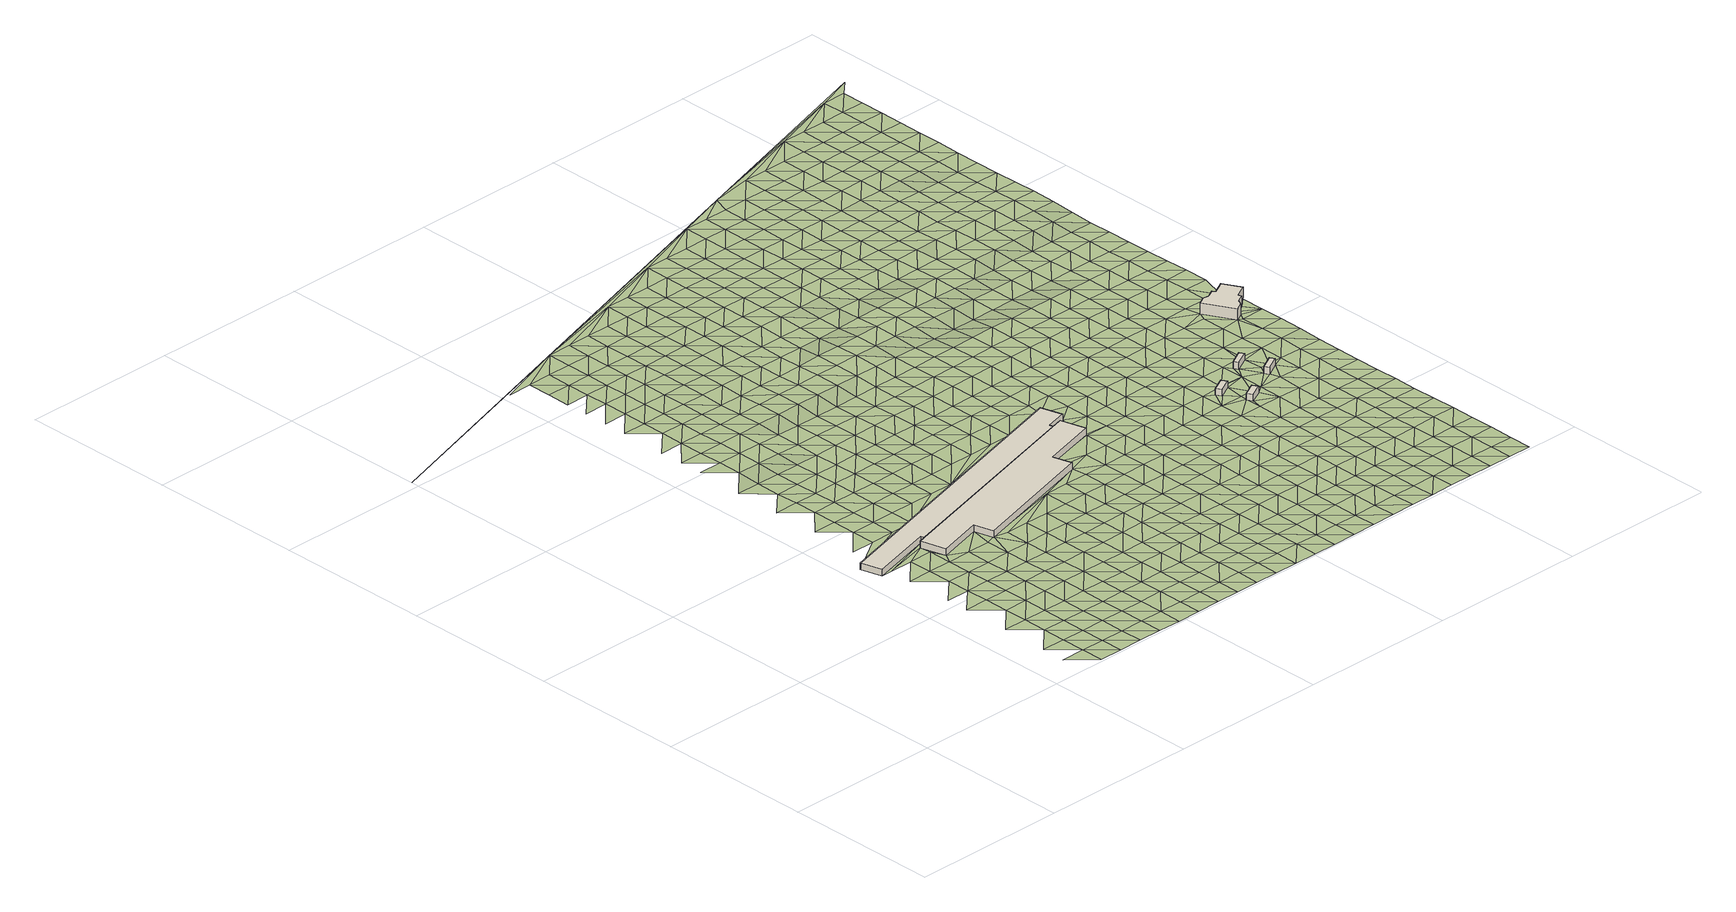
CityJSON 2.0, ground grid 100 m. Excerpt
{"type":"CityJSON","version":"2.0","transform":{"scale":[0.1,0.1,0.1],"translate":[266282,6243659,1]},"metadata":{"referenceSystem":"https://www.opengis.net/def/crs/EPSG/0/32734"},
"CityObjects":{
"building1":{"type":"Building","attributes":{"building":"workshop","building:levels":"1","footprint":{"type":"Polygon"},"plus_code":"CMX4X2X6+XXW","ground_height":2.49,"building_height":4.1,"roof_height":6.59},"geometry":[{"type":"Solid","lod":"1","boundaries":[[[[0,1,2,3]],[[1,4,5,2]],[[4,6,7,5]],[[6,8,9,7]],[[8,10,11,9]],[[10,12,13,11]],[[12,14,15,13]],[[14,0,3,15]],[[3,2,5,7,9,11,13,15]],[[14,12,10,8,6,4,1,0]]]]}]},
"building2":{"type":"Building","attributes":{"building":"workshop","building:levels":"1","footprint":{"type":"Polygon"},"plus_code":"CPX8X6XX+X7W","ground_height":2.77,"building_height":4.1,"roof_height":6.87},"geometry":[{"type":"Solid","lod":"1","boundaries":[[[[16,17,15,18,19,3]],[[17,20,21,18,15]],[[20,22,23,21]],[[22,24,25,23]],[[24,26,27,25]],[[26,28,29,27]],[[28,30,31,29]],[[30,32,33,31]],[[32,34,35,33]],[[34,16,3,19,35]],[[19,18,21,23,25,27,29,31,33,35]],[[34,32,30,28,26,24,22,20,17,16]]]]}]},
"building3":{"type":"Building","attributes":{"building":"transportation","building:levels":"1","footprint":{"type":"Polygon"},"plus_code":"C6XCXXXW+XPW","ground_height":3.6,"building_height":4.1,"roof_height":7.7},"geometry":[{"type":"Solid","lod":"1","boundaries":[[[[36,37,38,39]],[[37,40,41,38]],[[40,42,43,41]],[[42,36,39,43]],[[39,38,41,43]],[[42,40,37,36]]]]}]},
"building4":{"type":"Building","attributes":{"building":"transportation","building:levels":"1","footprint":{"type":"Polygon"},"plus_code":"C6XVX7X9+X4W","ground_height":3.6,"building_height":4.1,"roof_height":7.7},"geometry":[{"type":"Solid","lod":"1","boundaries":[[[[44,45,46,47]],[[45,48,49,46]],[[48,50,51,49]],[[50,44,47,51]],[[47,46,49,51]],[[50,48,45,44]]]]}]},
"building5":{"type":"Building","attributes":{"building":"transportation","building:levels":"1","footprint":{"type":"Polygon"},"plus_code":"C7XRXGX8+XWX","ground_height":3.6,"building_height":4.1,"roof_height":7.7},"geometry":[{"type":"Solid","lod":"1","boundaries":[[[[52,53,54,55]],[[53,56,57,54]],[[56,58,59,57]],[[58,52,55,59]],[[55,54,57,59]],[[58,56,53,52]]]]}]},
"building6":{"type":"Building","attributes":{"building":"transportation","building:levels":"1","footprint":{"type":"Polygon"},"plus_code":"C8X6XQX8+X6R","ground_height":3.58,"building_height":4.1,"roof_height":7.68},"geometry":[{"type":"Solid","lod":"1","boundaries":[[[[60,61,62,63]],[[61,64,65,62]],[[64,66,67,65]],[[66,60,63,67]],[[63,62,65,67]],[[66,64,61,60]]]]}]},
"building7":{"type":"Building","attributes":{"building":"train_station","building:levels":"2","footprint":{"type":"Polygon"},"plus_code":"C9XPX5XG+X2X","ground_height":3.28,"building_height":6.9,"roof_height":10.18},"geometry":[{"type":"Solid","lod":"1","boundaries":[[[[68,69,70,71]],[[69,72,73,70]],[[72,74,75,73]],[[74,76,77,75]],[[76,78,79,77]],[[78,80,81,79]],[[80,82,83,81]],[[82,84,85,83]],[[84,86,87,85]],[[86,88,89,87]],[[88,90,91,89]],[[90,68,71,91]],[[71,70,73,75,77,79,81,83,85,87,89,91]],[[90,88,86,84,82,80,78,76,74,72,69,68]]]]}]},
"terrain1":{"type":"TINRelief","geometry":[{"type":"CompositeSurface","lod":"1","boundaries":[[[92,93,94]],[[95,94,96]],[[95,96,97]],[[94,93,98]],[[94,99,96]],[[100,97,101]],[[99,94,98]],[[100,101,102]],[[96,103,97]],[[96,99,103]],[[97,104,101]],[[105,102,106]],[[99,98,107]],[[104,97,103]],[[105,106,108]],[[99,109,103]],[[101,110,102]],[[101,104,111]],[[109,99,107]],[[112,108,113]],[[110,106,102]],[[101,111,110]],[[104,103,114]],[[114,103,109]],[[115,108,106]],[[116,113,117]],[[111,104,118]],[[115,106,110]],[[109,107,119]],[[116,117,120]],[[118,104,114]],[[113,108,121]],[[122,123,124]],[[115,125,108]],[[114,109,126]],[[110,111,127]],[[111,118,128]],[[121,117,113]],[[119,126,109]],[[108,125,121]],[[111,128,127]],[[123,120,20]],[[118,114,129]],[[130,115,110]],[[114,126,129]],[[131,120,117]],[[115,130,125]],[[132,8,133]],[[117,121,134]],[[130,110,127]],[[128,118,135]],[[136,137,132]],[[138,126,119]],[[117,134,131]],[[129,135,118]],[[124,123,20]],[[121,125,139]],[[139,125,130]],[[131,20,120]],[[129,126,140]],[[127,128,141]],[[142,136,143]],[[135,144,128]],[[145,134,121]],[[138,140,126]],[[133,8,146]],[[131,134,22]],[[127,141,130]],[[139,145,121]],[[142,143,147]],[[128,144,141]],[[132,133,136]],[[148,135,129]],[[22,20,131]],[[22,134,149]],[[140,148,129]],[[150,139,130]],[[145,149,134]],[[143,136,151]],[[17,124,20]],[[152,144,135]],[[153,147,154]],[[150,130,141]],[[138,155,140]],[[133,151,136]],[[148,152,135]],[[153,154,156]],[[145,139,157]],[[143,158,147]],[[150,159,139]],[[141,144,160]],[[151,158,143]],[[152,161,144]],[[145,157,149]],[[162,148,140]],[[140,155,163]],[[139,159,157]],[[154,147,164]],[[141,160,150]],[[165,156,166]],[[144,161,160]],[[149,167,22]],[[151,133,146]],[[152,148,162]],[[140,163,162]],[[158,164,147]],[[165,166,168]],[[154,169,156]],[[159,150,170]],[[171,149,157]],[[161,152,172]],[[164,169,154]],[[170,150,160]],[[158,151,173]],[[155,174,163]],[[146,175,151]],[[162,172,152]],[[171,167,149]],[[166,156,176]],[[177,178,168]],[[159,179,157]],[[158,173,164]],[[160,161,180]],[[169,176,156]],[[151,175,173]],[[159,170,181]],[[163,182,162]],[[171,157,183]],[[180,161,172]],[[184,177,185]],[[163,174,182]],[[159,181,179]],[[186,168,166]],[[176,187,166]],[[183,157,179]],[[171,183,167]],[[169,164,188]],[[172,162,189]],[[170,160,190]],[[184,185,191]],[[180,192,160]],[[164,173,193]],[[175,146,194]],[[166,187,186]],[[189,162,182]],[[177,168,195]],[[190,181,170]],[[164,193,188]],[[190,160,192]],[[176,169,196]],[[175,194,173]],[[197,191,198]],[[179,199,183]],[[195,185,177]],[[174,200,182]],[[201,180,172]],[[195,168,186]],[[189,202,172]],[[176,196,187]],[[169,188,196]],[[179,181,203]],[[173,204,193]],[[180,201,192]],[[201,172,202]],[[181,190,205]],[[206,189,182]],[[207,191,185]],[[208,198,209]],[[204,173,194]],[[194,146,210]],[[186,187,211]],[[207,185,195]],[[206,182,200]],[[181,205,203]],[[212,199,179]],[[190,192,213]],[[208,209,214]],[[211,187,196]],[[188,193,215]],[[189,216,202]],[[213,192,201]],[[193,204,217]],[[198,191,218]],[[212,179,203]],[[216,189,206]],[[191,207,219]],[[220,195,186]],[[221,205,190]],[[222,214,223]],[[186,211,224]],[[193,217,215]],[[225,196,188]],[[218,209,198]],[[204,194,210]],[[191,219,218]],[[213,221,190]],[[206,200,226]],[[201,202,227]],[[228,146,8]],[[220,186,224]],[[146,229,210]],[[202,216,230]],[[207,195,231]],[[232,233,223]],[[188,215,225]],[[234,235,236]],[[183,199,237]],[[211,196,238]],[[203,205,239]],[[240,217,204]],[[227,213,201]],[[227,202,230]],[[221,241,205]],[[214,209,242]],[[231,219,207]],[[209,218,243]],[[231,195,220]],[[240,204,210]],[[236,244,234]],[[224,211,238]],[[216,206,245]],[[236,235,232]],[[238,196,225]],[[226,246,206]],[[205,241,239]],[[247,212,203]],[[248,215,217]],[[209,243,242]],[[223,214,249]],[[219,250,218]],[[245,230,216]],[[221,213,251]],[[206,246,245]],[[213,227,252]],[[240,248,217]],[[253,244,254]],[[224,255,220]],[[199,212,237]],[[247,203,239]],[[219,231,250]],[[221,251,241]],[[244,236,256]],[[214,242,249]],[[255,224,238]],[[213,252,251]],[[232,223,257]],[[215,258,225]],[[259,243,218]],[[210,229,240]],[[248,260,215]],[[220,261,231]],[[262,246,226]],[[227,230,263]],[[218,250,259]],[[230,245,264]],[[232,257,236]],[[241,265,239]],[[257,223,249]],[[215,260,258]],[[261,220,255]],[[266,238,225]],[[252,227,263]],[[264,263,230]],[[265,241,251]],[[267,242,243]],[[245,246,268]],[[250,231,269]],[[270,248,240]],[[259,271,243]],[[272,240,229]],[[244,256,254]],[[237,212,247]],[[256,236,273]],[[239,274,247]],[[238,266,255]],[[258,266,225]],[[269,231,261]],[[262,268,246]],[[248,270,260]],[[257,273,236]],[[243,271,267]],[[265,274,239]],[[272,270,240]],[[275,249,242]],[[276,259,250]],[[277,264,245]],[[278,251,252]],[[263,279,252]],[[268,277,245]],[[250,269,276]],[[258,260,280]],[[255,281,261]],[[273,282,256]],[[242,267,275]],[[274,283,247]],[[255,266,284]],[[252,279,278]],[[285,257,249]],[[259,286,271]],[[287,265,251]],[[260,270,280]],[[288,183,237]],[[289,272,229]],[[268,262,290]],[[291,263,264]],[[282,254,256]],[[255,284,281]],[[259,276,286]],[[283,237,247]],[[277,292,264]],[[257,285,273]],[[293,269,261]],[[265,287,274]],[[285,249,275]],[[287,251,278]],[[271,294,267]],[[266,258,295]],[[263,291,279]],[[258,280,296]],[[291,264,292]],[[297,277,268]],[[269,293,276]],[[270,272,298]],[[294,271,286]],[[261,281,293]],[[295,284,266]],[[295,258,296]],[[268,290,297]],[[228,229,146]],[[299,282,273]],[[275,267,300]],[[301,283,274]],[[270,298,280]],[[302,278,279]],[[273,285,303]],[[274,287,304]],[[289,298,272]],[[292,277,305]],[[300,267,294]],[[279,291,302]],[[289,229,306]],[[282,299,254]],[[281,284,307]],[[308,286,276]],[[283,301,237]],[[273,303,299]],[[274,304,301]],[[305,277,297]],[[276,293,309]],[[310,296,280]],[[307,284,295]],[[285,275,311]],[[287,278,312]],[[275,300,313]],[[310,280,298]],[[276,309,308]],[[278,302,314]],[[315,294,286]],[[291,292,316]],[[305,317,292]],[[311,303,285]],[[293,281,318]],[[297,290,319]],[[312,304,287]],[[254,299,320]],[[311,275,313]],[[281,307,321]],[[237,301,322]],[[312,278,314]],[[300,294,315]],[[323,295,296]],[[291,316,302]],[[296,310,324]],[[315,286,308]],[[316,292,317]],[[319,305,297]],[[318,309,293]],[[325,298,289]],[[281,321,318]],[[229,326,306]],[[319,290,327]],[[254,328,329]],[[323,296,324]],[[299,303,330]],[[331,313,300]],[[307,295,332]],[[301,304,333]],[[298,325,310]],[[314,302,334]],[[303,311,335]],[[304,312,336]],[[325,289,306]],[[337,308,309]],[[317,305,338]],[[237,322,288]],[[331,300,315]],[[334,302,316]],[[330,320,299]],[[332,321,307]],[[333,322,301]],[[303,335,330]],[[304,336,333]],[[332,295,323]],[[338,305,319]],[[337,309,318]],[[313,339,311]],[[314,340,312]],[[324,310,341]],[[331,339,313]],[[310,325,342]],[[340,314,334]],[[315,308,343]],[[229,344,326]],[[327,345,319]],[[316,317,346]],[[308,337,347]],[[338,348,317]],[[349,335,311]],[[350,318,321]],[[336,312,351]],[[320,330,352]],[[310,342,341]],[[321,332,353]],[[322,333,354]],[[343,331,315]],[[323,324,355]],[[334,316,346]],[[339,349,311]],[[347,343,308]],[[346,317,348]],[[351,312,340]],[[288,322,354]],[[356,338,319]],[[337,318,350]],[[325,306,357]],[[254,320,358]],[[321,353,350]],[[330,335,359]],[[336,360,333]],[[323,355,332]],[[355,324,341]],[[356,319,345]],[[339,331,361]],[[357,342,325]],[[349,359,335]],[[360,336,351]],[[357,306,326]],[[362,347,337]],[[338,363,348]],[[340,334,364]],[[361,331,343]],[[346,365,334]],[[366,352,330]],[[353,332,367]],[[354,333,368]],[[363,338,356]],[[337,350,362]],[[369,288,370]],[[371,349,339]],[[372,341,342]],[[340,364,351]],[[359,366,330]],[[355,367,332]],[[368,333,360]],[[334,365,364]],[[339,361,371]],[[372,342,357]],[[288,354,373]],[[320,352,358]],[[343,347,374]],[[356,345,375]],[[376,346,348]],[[344,229,228]],[[362,377,347]],[[348,363,378]],[[359,349,379]],[[350,353,380]],[[366,381,352]],[[367,382,353]],[[373,354,368]],[[383,370,288]],[[369,370,383]],[[374,361,343]],[[384,355,341]],[[351,385,360]],[[346,376,365]],[[379,349,371]],[[372,386,341]],[[374,347,377]],[[376,348,378]],[[351,364,387]],[[380,362,350]],[[388,357,326]],[[353,382,380]],[[383,288,373]],[[389,366,359]],[[355,384,367]],[[363,356,390]],[[386,384,341]],[[375,391,356]],[[351,387,385]],[[392,368,360]],[[365,393,364]],[[359,379,389]],[[388,326,344]],[[371,361,394]],[[395,372,357]],[[390,378,363]],[[361,374,396]],[[356,391,390]],[[365,376,393]],[[381,358,352]],[[362,397,377]],[[368,392,373]],[[360,385,392]],[[362,380,398]],[[381,366,399]],[[394,379,371]],[[372,395,386]],[[367,400,382]],[[364,401,387]],[[366,389,402]],[[394,361,396]],[[367,384,403]],[[395,357,388]],[[404,369,383]],[[362,398,397]],[[401,364,393]],[[374,377,405]],[[406,391,375]],[[376,378,407]],[[366,402,399]],[[367,403,400]],[[378,390,408]],[[380,382,409]],[[385,387,410]],[[411,383,373]],[[373,392,412]],[[389,379,413]],[[396,374,405]],[[384,386,414]],[[376,407,393]],[[379,394,415]],[[405,377,397]],[[386,395,416]],[[408,407,378]],[[410,387,401]],[[390,391,417]],[[398,380,409]],[[344,418,388]],[[381,399,358]],[[382,400,409]],[[411,373,412]],[[402,389,413]],[[419,369,404]],[[414,403,384]],[[415,413,379]],[[414,386,416]],[[406,417,391]],[[396,420,394]],[[392,385,421]],[[401,393,422]],[[388,418,395]],[[358,423,254]],[[385,410,424]],[[397,398,425]],[[426,408,390]],[[405,420,396]],[[383,411,404]],[[407,422,393]],[[400,403,427]],[[421,412,392]],[[385,424,421]],[[417,426,390]],[[398,409,425]],[[428,399,402]],[[415,394,429]],[[430,416,395]],[[413,431,402]],[[427,403,414]],[[344,228,418]],[[410,401,432]],[[420,429,394]],[[395,418,430]],[[422,433,401]],[[434,435,436]],[[358,399,428]],[[437,405,397]],[[406,438,417]],[[439,407,408]],[[402,431,428]],[[397,425,440]],[[426,441,408]],[[442,409,400]],[[432,424,410]],[[411,412,443]],[[400,427,444]],[[412,421,445]],[[432,401,433]],[[446,413,415]],[[405,437,420]],[[447,414,416]],[[407,439,422]],[[429,448,415]],[[430,449,416]],[[437,397,440]],[[439,408,441]],[[434,436,450]],[[443,404,411]],[[400,444,442]],[[443,412,445]],[[451,436,419]],[[413,446,431]],[[424,452,421]],[[453,426,417]],[[425,409,454]],[[446,415,448]],[[428,455,358]],[[447,416,449]],[[417,438,456]],[[427,414,457]],[[430,418,458]],[[451,450,436]],[[424,432,452]],[[404,459,419]],[[460,429,420]],[[454,440,425]],[[426,453,441]],[[422,461,433]],[[420,437,462]],[[417,456,453]],[[454,409,442]],[[422,439,463]],[[458,418,228]],[[464,428,431]],[[457,444,427]],[[465,445,421]],[[451,419,466]],[[457,414,447]],[[404,443,459]],[[429,460,448]],[[449,430,467]],[[431,446,464]],[[420,462,460]],[[421,452,465]],[[422,463,461]],[[450,451,466]],[[432,433,468]],[[430,458,467]],[[466,419,459]],[[455,428,469]],[[437,440,470]],[[471,456,438]],[[439,441,472]],[[440,454,473]],[[441,453,474]],[[475,442,444]],[[452,432,468]],[[443,445,476]],[[228,450,477]],[[469,428,464]],[[444,457,478]],[[465,479,445]],[[468,433,461]],[[446,448,480]],[[470,462,437]],[[447,449,481]],[[472,463,439]],[[448,460,482]],[[449,467,483]],[[470,440,473]],[[472,441,474]],[[358,455,423]],[[459,443,476]],[[454,442,475]],[[228,484,458]],[[444,478,475]],[[450,466,477]],[[476,445,479]],[[446,480,464]],[[485,465,452]],[[447,481,457]],[[453,456,486]],[[480,448,482]],[[469,487,455]],[[481,449,483]],[[456,471,488]],[[461,463,489]],[[485,452,468]],[[484,228,477]],[[460,462,490]],[[491,466,459]],[[467,458,492]],[[493,473,454]],[[486,474,453]],[[462,470,494]],[[456,488,486]],[[489,463,472]],[[464,495,469]],[[478,457,496]],[[465,497,479]],[[254,423,498]],[[491,459,476]],[[454,475,493]],[[490,482,460]],[[492,483,467]],[[495,464,480]],[[462,494,490]],[[496,457,481]],[[497,465,485]],[[492,458,484]],[[473,499,470]],[[500,468,461]],[[461,489,501]],[[487,423,455]],[[478,502,475]],[[477,466,503]],[[488,471,504]],[[505,472,474]],[[493,499,473]],[[466,491,506]],[[474,486,507]],[[487,469,508]],[[468,500,485]],[[509,476,479]],[[469,495,510]],[[502,478,496]],[[479,497,511]],[[500,461,501]],[[480,482,512]],[[513,494,470]],[[481,483,514]],[[484,477,503]],[[482,490,515]],[[483,492,516]],[[503,466,506]],[[505,474,507]],[[488,517,486]],[[493,475,518]],[[476,509,491]],[[489,472,519]],[[469,510,508]],[[499,513,470]],[[509,479,511]],[[495,480,512]],[[496,481,514]],[[512,482,515]],[[514,483,516]],[[518,475,502]],[[504,517,488]],[[490,494,520]],[[497,485,521]],[[484,522,492]],[[519,501,489]],[[485,500,523]],[[519,472,505]],[[507,486,524]],[[487,508,423]],[[513,520,494]],[[503,522,484]],[[495,525,510]],[[496,526,502]],[[499,493,527]],[[506,491,528]],[[521,511,497]],[[485,523,521]],[[517,524,486]],[[491,509,529]],[[493,518,530]],[[531,515,490]],[[516,492,532]],[[525,495,512]],[[526,496,514]],[[499,527,513]],[[500,501,533]],[[520,531,490]],[[491,529,528]],[[522,532,492]],[[493,530,527]],[[501,519,534]],[[510,535,508]],[[518,502,536]],[[537,503,506]],[[505,507,538]],[[524,539,507]],[[512,515,540]],[[517,504,541]],[[533,523,500]],[[509,511,542]],[[510,525,535]],[[502,526,536]],[[511,521,543]],[[533,501,534]],[[514,516,544]],[[503,537,522]],[[505,538,519]],[[531,540,515]],[[532,545,516]],[[537,506,528]],[[538,507,539]],[[423,508,546]],[[547,520,513]],[[524,517,541]],[[530,518,548]],[[542,529,509]],[[513,527,549]],[[542,511,543]],[[504,550,541]],[[551,525,512]],[[523,552,521]],[[526,514,544]],[[535,546,508]],[[544,516,545]],[[536,548,518]],[[520,547,531]],[[534,519,553]],[[540,551,512]],[[513,549,547]],[[523,533,552]],[[554,528,529]],[[555,532,522]],[[539,524,556]],[[498,328,254]],[[553,519,538]],[[522,537,557]],[[535,525,558]],[[526,559,536]],[[530,560,527]],[[561,543,521]],[[546,562,423]],[[554,529,542]],[[541,556,524]],[[548,563,530]],[[532,555,545]],[[534,564,533]],[[551,558,525]],[[544,559,526]],[[521,552,561]],[[522,557,555]],[[565,540,531]],[[560,549,527]],[[531,547,566]],[[530,563,560]],[[564,534,553]],[[567,546,535]],[[548,536,568]],[[537,528,569]],[[550,570,541]],[[571,538,539]],[[554,572,528]],[[556,573,539]],[[551,540,565]],[[552,533,574]],[[575,542,543]],[[558,567,535]],[[531,566,565]],[[559,568,536]],[[561,576,543]],[[577,544,545]],[[538,571,553]],[[569,557,537]],[[545,555,578]],[[569,528,572]],[[571,539,573]],[[574,533,564]],[[579,562,546]],[[547,549,580]],[[581,556,541]],[[563,548,582]],[[549,560,583]],[[543,576,575]],[[584,558,551]],[[585,561,552]],[[544,577,559]],[[586,554,542]],[[567,579,546]],[[577,545,578]],[[568,582,548]],[[581,541,570]],[[580,566,547]],[[551,565,584]],[[549,583,580]],[[585,552,574]],[[423,562,498]],[[554,586,572]],[[587,560,563]],[[555,557,588]],[[589,573,556]],[[564,553,590]],[[586,542,575]],[[553,571,591]],[[557,569,592]],[[567,558,593]],[[579,594,562]],[[581,589,556]],[[563,582,587]],[[561,595,576]],[[588,578,555]],[[596,568,559]],[[574,564,590]],[[593,558,584]],[[561,585,597]],[[559,577,598]],[[557,592,588]],[[553,591,590]],[[576,36,575]],[[566,599,565]],[[583,560,600]],[[569,572,601]],[[566,580,602]],[[603,579,567]],[[561,597,595]],[[568,596,582]],[[581,570,604]],[[571,573,605]],[[576,606,36]],[[559,598,596]],[[587,600,560]],[[572,586,601]],[[589,607,573]],[[585,574,608]],[[567,593,603]],[[566,602,599]],[[606,576,609]],[[584,565,610]],[[583,611,580]],[[609,576,595]],[[577,578,612]],[[613,592,569]],[[605,591,571]],[[578,588,614]],[[605,573,607]],[[590,608,574]],[[594,498,562]],[[575,615,586]],[[615,575,36]],[[600,611,583]],[[601,613,569]],[[610,593,584]],[[594,579,616]],[[612,598,577]],[[617,589,581]],[[618,587,582]],[[595,597,45]],[[610,565,599]],[[579,603,619]],[[612,578,614]],[[582,596,620]],[[581,604,621]],[[602,580,622]],[[585,623,597]],[[588,592,624]],[[591,625,590]],[[608,626,585]],[[609,627,606]],[[628,601,586]],[[587,618,600]],[[589,617,607]],[[579,619,616]],[[611,622,580]],[[581,621,617]],[[618,582,620]],[[591,605,625]],[[613,624,592]],[[623,45,597]],[[595,629,609]],[[585,626,623]],[[628,586,615]],[[603,593,630]],[[631,599,602]],[[632,614,588]],[[596,598,633]],[[634,608,590]],[[593,610,635]],[[598,612,636]],[[609,629,627]],[[615,627,637]],[[601,638,613]],[[594,616,498]],[[602,622,631]],[[624,632,588]],[[634,590,625]],[[45,623,639]],[[619,603,630]],[[640,611,600]],[[633,620,596]],[[621,604,641]],[[605,607,642]],[[635,630,593]],[[598,636,633]],[[638,601,628]],[[600,618,643]],[[607,617,644]],[[610,599,645]],[[646,626,608]],[[611,640,622]],[[612,614,647]],[[648,615,637]],[[625,605,642]],[[637,627,648]],[[645,599,631]],[[632,649,614]],[[600,643,640]],[[642,607,644]],[[634,646,608]],[[629,639,650]],[[629,648,627]],[[624,613,651]],[[639,623,650]],[[613,638,652]],[[653,635,610]],[[654,616,619]],[[628,615,655]],[[636,612,647]],[[617,621,656]],[[618,620,657]],[[630,658,619]],[[647,614,649]],[[620,633,659]],[[641,660,621]],[[623,626,661]],[[624,651,632]],[[625,662,634]],[[648,629,650]],[[645,653,610]],[[646,663,626]],[[613,652,651]],[[498,616,654]],[[631,622,664]],[[657,643,618]],[[656,644,617]],[[619,658,654]],[[622,640,665]],[[648,655,615]],[[621,660,656]],[[657,620,659]],[[662,625,642]],[[636,666,633]],[[638,628,667]],[[661,650,623]],[[626,663,661]],[[668,630,635]],[[664,645,631]],[[669,649,632]],[[653,670,635]],[[664,622,665]],[[647,666,636]],[[667,652,638]],[[646,634,671]],[[628,655,667]],[[669,632,651]],[[634,662,672]],[[630,668,658]],[[648,650,673]],[[640,643,674]],[[659,633,675]],[[641,676,660]],[[642,644,677]],[[654,678,498]],[[668,635,670]],[[643,657,679]],[[644,656,680]],[[646,671,663]],[[648,52,655]],[[666,675,633]],[[650,661,681]],[[634,672,671]],[[52,648,682]],[[683,653,645]],[[674,665,640]],[[684,647,649]],[[662,642,677]],[[645,664,685]],[[686,673,650]],[[649,669,687]],[[643,679,674]],[[650,681,686]],[[677,644,680]],[[682,648,673]],[[688,654,658]],[[656,660,689]],[[659,690,657]],[[691,651,652]],[[652,667,692]],[[653,683,670]],[[647,684,666]],[[645,685,683]],[[658,668,688]],[[684,649,687]],[[675,690,659]],[[689,660,676]],[[693,655,52]],[[694,661,663]],[[662,695,672]],[[663,671,696]],[[652,692,691]],[[667,655,693]],[[673,697,682]],[[678,654,698]],[[664,665,699]],[[498,678,328]],[[669,651,700]],[[679,657,701]],[[702,680,656]],[[665,674,703]],[[695,662,677]],[[681,661,694]],[[698,654,688]],[[663,696,694]],[[689,702,656]],[[690,701,657]],[[682,697,704]],[[668,670,705]],[[685,664,699]],[[687,669,700]],[[706,675,666]],[[672,707,671]],[[64,686,681]],[[670,683,708]],[[703,699,665]],[[666,684,709]],[[700,651,691]],[[697,673,710]],[[679,711,674]],[[712,692,667]],[[672,695,707]],[[712,667,693]],[[668,705,688]],[[675,706,690]],[[677,680,713]],[[698,714,678]],[[705,670,708]],[[666,709,706]],[[701,711,679]],[[702,715,680]],[[697,710,704]],[[693,704,716]],[[671,717,696]],[[681,694,718]],[[681,718,64]],[[683,685,719]],[[703,674,720]],[[684,687,721]],[[722,691,692]],[[695,677,713]],[[716,712,693]],[[699,723,685]],[[700,724,687]],[[713,680,715]],[[717,671,707]],[[714,328,678]],[[688,725,698]],[[711,720,674]],[[692,712,722]],[[719,708,683]],[[696,726,694]],[[721,709,684]],[[727,701,690]],[[685,723,719]],[[725,688,705]],[[721,687,724]],[[690,706,728]],[[704,729,716]],[[710,64,730]],[[729,704,710]],[[695,731,707]],[[696,717,726]],[[730,64,718]],[[732,699,703]],[[712,716,729]],[[733,700,691]],[[701,727,711]],[[720,734,703]],[[690,728,727]],[[731,695,713]],[[691,722,735]],[[714,698,736]],[[698,725,737]],[[730,729,710]],[[705,708,738]],[[699,732,723]],[[700,733,724]],[[706,709,739]],[[740,718,694]],[[717,707,741]],[[708,719,742]],[[732,703,734]],[[709,721,743]],[[694,726,744]],[[733,691,735]],[[698,737,736]],[[714,736,328]],[[741,707,731]],[[725,705,738]],[[745,720,711]],[[739,728,706]],[[722,712,746]],[[738,708,742]],[[709,743,739]],[[711,727,747]],[[712,729,748]],[[740,694,744]],[[719,723,749]],[[717,750,726]],[[751,730,718]],[[720,745,734]],[[721,724,752]],[[735,722,746]],[[723,732,749]],[[711,747,745]],[[724,733,753]],[[746,712,748]],[[750,717,741]],[[725,754,737]],[[740,751,718]],[[755,742,719]],[[744,726,756]],[[743,721,752]],[[729,730,757]],[[727,728,758]],[[754,725,738]],[[752,724,753]],[[728,739,759]],[[749,755,719]],[[756,726,750]],[[737,760,736]],[[735,68,733]],[[732,734,761]],[[757,748,729]],[[758,747,727]],[[734,745,762]],[[728,759,758]],[[757,730,751]],[[763,735,746]],[[742,764,738]],[[328,736,765]],[[743,766,739]],[[744,767,740]],[[737,754,760]],[[761,749,732]],[[753,733,768]],[[755,764,742]],[[761,734,762]],[[735,763,68]],[[767,744,756]],[[752,766,743]],[[769,746,748]],[[770,754,738]],[[745,747,771]],[[759,739,772]],[[740,773,751]],[[760,774,736]],[[68,768,733]],[[747,758,775]],[[748,757,776]],[[755,749,777]],[[764,770,738]],[[766,772,739]],[[773,740,767]],[[769,763,746]],[[769,748,776]],[[771,762,745]],[[778,752,753]],[[774,765,736]],[[777,749,761]],[[753,768,779]],[[747,775,771]],[[760,754,780]],[[751,781,757]],[[68,763,769]],[[782,764,755]],[[752,778,766]],[[758,759,783]],[[770,780,754]],[[778,753,779]],[[772,784,759]],[[781,751,773]],[[768,68,785]],[[755,777,782]],[[786,774,760]],[[761,762,787]],[[776,757,788]],[[775,758,783]],[[776,789,769]],[[762,771,790]],[[759,784,783]],[[770,764,791]],[[780,786,760]],[[788,757,781]],[[787,777,761]],[[779,768,792]],[[793,769,789]],[[794,772,766]],[[791,764,782]],[[792,768,785]],[[787,762,790]],[[766,778,795]],[[796,765,774]],[[775,797,771]],[[776,798,789]],[[772,794,784]],[[792,785,799]],[[786,796,774]],[[766,795,794]],[[798,776,788]],[[783,797,775]],[[780,770,800]],[[791,801,770]],[[782,777,802]],[[789,803,793]],[[790,771,804]],[[778,779,805]],[[777,787,806]],[[792,799,807]],[[792,808,779]],[[328,765,809]],[[780,800,786]],[[796,810,765]],[[770,801,800]],[[811,793,803]],[[797,804,771]],[[803,789,798]],[[802,791,782]],[[805,795,778]],[[812,783,784]],[[802,777,806]],[[805,779,808]],[[784,794,813]],[[803,814,811]],[[807,815,792]],[[807,816,815]],[[787,790,817]],[[783,812,797]],[[804,818,790]],[[784,813,812]],[[808,792,815]],[[819,796,786]],[[801,791,820]],[[786,800,821]],[[822,823,814]],[[806,787,817]],[[794,795,824]],[[822,814,803]],[[820,791,802]],[[817,790,818]],[[795,805,825]],[[796,819,810]],[[786,821,819]],[[826,804,797]],[[824,813,794]],[[795,825,824]],[[797,812,827]],[[806,828,802]],[[801,829,800]],[[808,830,805]],[[808,815,830]],[[820,831,801]],[[810,809,765]],[[804,826,818]],[[828,806,817]],[[797,827,826]],[[829,821,800]],[[810,819,832]],[[801,831,829]],[[833,820,802]],[[825,805,834]],[[812,813,835]],[[813,824,836]],[[833,802,828]],[[834,805,830]],[[817,818,837]],[[835,827,812]],[[818,826,838]],[[813,836,835]],[[819,821,839]],[[820,840,831]],[[825,841,824]],[[821,829,842]],[[828,817,837]],[[820,833,840]],[[837,818,838]],[[841,825,834]],[[810,832,809]],[[839,832,819]],[[821,842,839]],[[826,827,843]],[[836,824,844]],[[827,835,845]],[[833,828,846]],[[829,831,847]],[[831,840,848]],[[844,824,841]],[[843,838,826]],[[837,846,828]],[[827,845,843]],[[842,829,847]],[[836,849,835]],[[832,839,850]],[[831,848,847]],[[833,851,840]],[[328,809,852]],[[844,849,836]],[[833,846,851]],[[832,850,809]],[[842,853,839]],[[854,837,838]],[[845,835,855]],[[838,843,856]],[[840,857,848]],[[853,842,847]],[[835,849,855]],[[837,854,846]],[[857,840,851]],[[854,838,856]],[[850,839,858]],[[845,859,843]],[[847,848,860]],[[858,839,853]],[[859,845,855]],[[861,851,846]],[[848,857,860]],[[809,850,862]],[[856,843,863]],[[861,846,854]],[[853,847,864]],[[862,850,858]],[[863,843,859]],[[865,857,851]],[[860,864,847]],[[856,866,854]],[[861,865,851]],[[858,853,867]],[[866,856,863]],[[809,862,868]],[[857,869,860]],[[864,867,853]],[[861,854,870]],[[865,869,857]],[[862,858,871]],[[870,854,866]],[[872,864,860]],[[858,867,871]],[[852,873,328]],[[869,872,860]],[[874,865,861]],[[868,862,875]],[[861,870,876]],[[877,867,864]],[[871,875,862]],[[865,874,869]],[[861,876,874]],[[872,877,864]],[[809,868,852]],[[871,867,878]],[[875,879,868]],[[877,878,867]],[[869,880,872]],[[869,874,881]],[[882,875,871]],[[877,872,880]],[[878,882,871]],[[869,881,880]],[[868,879,852]],[[883,879,875]],[[882,883,875]],[[878,877,884]],[[880,885,877]],[[878,884,882]],[[877,885,884]],[[883,886,879]],[[886,852,879]],[[883,882,887]],[[882,884,888]],[[883,887,886]],[[882,888,887]],[[852,886,889]],[[886,887,890]],[[886,890,889]],[[852,889,873]]]}]}
},
"vertices":[
[2903,1960,15],[2897,1984,15],[2897,1984,56],[2903,1960,56],[3032,2020,15],[3032,2020,56],[2994,2156,15],[2994,2156,56],[1097,1640,15],[1097,1640,56],[1134,1505,15],[1134,1505,56],[1539,1615,15],[1539,1615,56],[1545,1591,15],[1545,1591,56],
[2903,1960,16],[1545,1591,16],[1545,1591,59],[2903,1960,59],[1497,1577,16],[1497,1577,59],[1541,1417,16],[1541,1417,59],[1832,1496,16],[1832,1496,59],[1865,1375,16],[1865,1375,59],[2696,1601,16],[2696,1601,59],[2662,1722,16],[2662,1722,59],[3015,1818,16],[3015,1818,59],[2972,1978,16],[2972,1978,59],
[3818,1618,25],[3838,1584,25],[3838,1584,67],[3818,1618,67],[3922,1627,25],[3922,1627,67],[3902,1662,25],[3902,1662,67],
[3901,1460,23],[3921,1426,23],[3921,1426,67],[3901,1460,67],[4004,1469,23],[4004,1469,67],[3985,1504,23],[3985,1504,67],
[4091,1757,25],[4106,1727,25],[4106,1727,67],[4091,1757,67],[4200,1776,25],[4200,1776,67],[4183,1807,25],[4183,1807,67],
[4173,1600,24],[4188,1570,24],[4188,1570,67],[4173,1600,67],[4282,1619,24],[4282,1619,67],[4266,1650,24],[4266,1650,67],
[4379,2311,22],[4480,2118,22],[4480,2118,92],[4379,2311,92],[4533,2146,22],[4533,2146,92],[4547,2179,22],[4547,2179,92],[4598,2206,22],[4598,2206,92],[4591,2226,22],[4591,2226,92],[4671,2269,22],[4671,2269,92],[4610,2382,22],[4610,2382,92],[4531,2341,22],[4531,2341,92],[4518,2359,22],[4518,2359,92],[4467,2333,22],[4467,2333,92],[4431,2340,22],[4431,2340,92],
[1203,150,18],[1353,5,18],[1353,150,18],[1203,305,18],[1353,305,18],[1353,455,19],[1504,5,19],[1504,150,18],[1203,605,20],[1353,605,20],[1353,755,20],[1504,305,18],[1504,455,19],[1203,910,20],[1353,910,20],[1654,5,19],[1353,1055,19],[1654,150,18],[1504,755,21],[1504,605,20],[1203,1055,19],[1353,1200,17],[1654,305,18],[1504,910,21],[1203,1355,16],[1353,1355,16],[1654,455,19],[1804,5,19],[1353,1505,16],[1504,1200,17],[1134,1505,16],[1203,1505,16],[1539,1615,16],[1504,1055,19],[1804,150,18],[1654,755,21],[1654,605,20],[1804,305,18],[1654,910,20],[1504,1505,16],[1353,1805,16],[1504,1805,16],[1504,1355,17],[1804,455,18],[1353,1955,16],[1203,1805,16],[1954,5,16],[1654,1055,20],[1954,150,19],[1804,755,21],[1203,2105,17],[1353,2105,17],[1804,605,21],[1654,1200,17],[1654,1805,16],[1353,2260,16],[1954,305,19],[1654,1355,17],[1804,910,20],[1504,1955,17],[1954,455,18],[1203,2405,15],[1353,2405,15],[2104,5,19],[1353,2550,11],[1804,1200,18],[1504,2105,16],[1804,1055,20],[1954,755,21],[1954,605,20],[2104,305,19],[2104,150,19],[1504,2260,17],[1203,2705,13],[1353,2705,13],[1832,1496,19],[1353,2855,21],[1504,2405,15],[1954,910,19],[1804,1355,19],[2104,455,18],[1654,2105,16],[2255,5,19],[1654,1955,16],[1504,2550,13],[1353,3005,21],[1203,3005,21],[1954,1200,18],[2104,605,20],[1954,1055,19],[2255,150,19],[1865,1375,19],[1203,3155,19],[1353,3155,19],[1504,2855,20],[1504,2705,10],[1654,2405,16],[2255,305,19],[2104,910,19],[1353,3310,17],[2104,755,21],[1654,2260,17],[1804,1955,16],[1504,3005,20],[1654,2550,14],[1203,3310,17],[1353,3455,21],[1954,1355,19],[2405,5,19],[2255,605,19],[2255,455,19],[2104,1200,19],[1804,2105,16],[2104,1055,19],[2405,150,19],[1504,3155,20],[1203,3600,23],[1353,3600,23],[1954,1955,16],[1654,2705,11],[2104,1355,18],[2255,755,21],[1353,3750,22],[1804,2405,17],[2405,305,19],[1804,2260,17],[1504,3455,21],[1504,3310,17],[1654,3005,18],[2255,910,20],[1203,3750,22],[1353,3905,21],[1654,2855,18],[1804,2550,15],[2555,5,17],[2405,605,19],[2994,2156,18],[2104,1955,16],[2405,455,19],[1654,3155,21],[1353,4050,18],[1203,3905,21],[1203,4195,20],[1203,4050,18],[1353,4195,20],[2405,1505,18],[1804,2705,11],[2255,1200,20],[1954,2105,17],[2255,1055,19],[1504,3750,23],[1504,3600,23],[1203,4350,20],[2555,305,20],[2555,150,20],[2255,1355,18],[1954,2260,18],[1504,3905,22],[1654,3310,17],[2405,910,21],[2405,755,21],[1053,4350,18],[1504,4500,21],[1804,2855,14],[1353,4350,20],[1504,4050,19],[1954,2550,18],[1654,3455,19],[1954,2405,18],[1804,3005,14],[2705,5,17],[2555,605,19],[2555,455,19],[2405,1055,20],[1954,2705,13],[1654,3750,22],[2705,150,20],[1804,3155,22],[2104,2260,19],[1654,3600,22],[2104,2105,17],[1504,4195,21],[2405,1200,21],[1654,3905,23],[1804,3310,19],[2705,305,20],[2555,910,23],[2555,755,22],[2104,2405,19],[1954,3005,12],[1504,4350,21],[2405,1355,18],[1954,2855,12],[1654,4050,20],[1804,3455,17],[2555,1055,22],[2696,1601,20],[2255,2105,17],[2855,5,16],[2705,605,19],[2705,455,19],[1954,3155,23],[1804,3600,21],[2104,2705,15],[2104,2550,19],[2855,150,19],[2255,2260,18],[1654,4350,20],[1804,3750,22],[2555,1355,20],[2705,755,22],[1654,4195,20],[2555,1200,21],[2855,305,19],[2405,2105,18],[2104,2855,11],[1954,3455,16],[1954,3310,20],[2255,2405,18],[1804,4050,21],[2705,1055,22],[1804,3905,22],[2705,910,23],[1954,3600,20],[2855,605,19],[2855,455,19],[2104,3155,23],[3006,150,18],[1654,4500,23],[2104,3005,11],[2555,1505,20],[2255,2705,16],[2255,2550,19],[2405,2260,18],[2555,2105,18],[3006,5,16],[3340,5055,27],[2,4050,15],[1804,4350,20],[1954,3750,22],[2255,2855,10],[2705,1355,20],[2855,755,20],[1804,4195,20],[2705,1200,21],[2104,3310,22],[3006,305,18],[1954,3905,22],[2855,910,22],[2405,2550,19],[2405,2405,19],[2104,3600,19],[2705,2105,18],[3156,5,16],[3006,605,18],[2104,3455,17],[3006,455,18],[1954,4050,22],[2255,3155,23],[2855,1055,22],[1804,4500,23],[2255,3005,10],[2705,1505,20],[2405,2705,18],[3156,150,16],[2555,2260,18],[2104,4650,23],[1954,4195,21],[2855,1200,22],[2104,3750,22],[2255,3310,23],[3156,305,16],[3006,910,22],[3006,755,18],[1954,4350,21],[2405,2855,12],[2855,1355,20],[2662,1722,20],[2705,1655,20],[2104,3905,23],[2555,2405,17],[2855,1505,20],[2255,3600,16],[3306,5,17],[3156,605,18],[2255,3455,17],[3156,455,19],[2104,4050,23],[2405,3155,23],[1954,4500,23],[2405,3005,12],[2855,1655,20],[2555,2705,16],[3006,1200,22],[2555,2550,17],[3006,1055,22],[2705,2260,18],[2104,4195,21],[3306,305,16],[3306,150,16],[3006,1355,22],[3156,755,18],[2255,3905,22],[2705,2405,17],[2255,3750,21],[2405,3455,19],[2405,3310,24],[2104,4500,23],[2555,3005,14],[3156,910,21],[2104,4350,21],[2555,2855,14],[3006,1805,19],[2405,3600,15],[3456,5,18],[3306,605,19],[3306,455,20],[2555,3155,20],[3156,1055,23],[3006,1655,20],[3006,1505,20],[2255,4195,22],[2705,2705,16],[2255,4050,22],[2705,2550,17],[3456,150,17],[2855,2260,19],[3015,1818,19],[2405,3750,20],[3156,1355,23],[3306,755,18],[2555,4800,23],[3156,1200,23],[2555,3310,25],[3456,305,17],[2705,2855,14],[2255,4500,21],[2405,3905,21],[2855,2405,18],[2255,4350,22],[3306,1055,24],[3306,910,19],[2897,1984,17],[2903,1960,17],[2972,1978,18],[2555,3600,15],[3606,5,21],[3456,605,19],[2555,3455,23],[3456,455,19],[2705,3155,20],[3156,1655,22],[2705,3005,14],[3156,1505,22],[2405,4195,22],[2855,2705,19],[2405,4050,22],[2855,2550,19],[3032,2020,18],[3006,1955,18],[3306,1200,24],[3606,305,20],[2705,3310,25],[2255,4650,21],[3606,150,20],[2855,2855,16],[3006,2260,19],[3156,1805,19],[2555,3905,23],[3456,910,19],[2555,3750,18],[3456,755,19],[2405,4350,22],[3306,1355,24],[3156,1955,19],[3006,2405,19],[3456,1055,23],[2405,4500,20],[2705,3600,15],[3757,5,23],[3606,605,19],[2705,3455,23],[3606,455,19],[2855,3155,18],[3306,1655,24],[3156,2105,19],[2855,3005,16],[3306,1505,24],[2555,4195,24],[3006,2705,22],[2555,4050,25],[3006,2550,22],[3156,2260,20],[3456,1200,25],[3757,305,20],[2405,4650,22],[3757,150,20],[3606,755,19],[2705,3905,23],[3306,1805,20],[3156,2405,20],[2855,3310,25],[2705,3750,18],[2555,4350,24],[3006,2855,20],[3456,1355,25],[3006,4950,26],[2855,3455,25],[3606,1055,21],[3606,910,18],[3006,3005,20],[3306,2105,20],[3907,5,24],[3757,605,19],[3306,1955,19],[3757,455,18],[2555,4650,23],[3456,1655,25],[2555,4500,21],[3456,1505,25],[2705,4195,24],[2855,3600,17],[3156,2705,23],[2705,4050,25],[3156,2550,22],[3907,150,21],[3006,3155,15],[3757,755,19],[2855,3750,17],[3606,1355,25],[3306,2260,21],[3606,1200,25],[3907,305,21],[2705,4350,24],[3156,2855,21],[3006,3455,26],[3456,1955,19],[3456,1805,20],[3006,3310,24],[2855,3905,24],[3306,2405,21],[3757,1055,19],[3757,910,18],[2705,4500,21],[3156,3005,21],[3456,2105,20],[3907,605,18],[3907,455,19],[2855,4050,25],[4057,150,21],[3606,1655,25],[3606,1505,25],[3306,2705,23],[3306,2550,22],[2705,4650,23],[3006,3750,15],[3156,3155,13],[3006,3600,21],[4057,5,24],[2855,4195,25],[3757,1200,23],[3907,755,20],[3606,1805,21],[3456,2405,22],[4057,305,21],[3456,2260,21],[2855,4350,25],[3306,2855,23],[3156,3455,26],[3757,1355,25],[2705,4800,23],[3156,3310,23],[3907,910,19],[3006,4050,26],[3006,3905,24],[2855,4500,21],[3306,3005,23],[3606,2105,20],[4207,5,24],[4057,605,18],[3606,1955,20],[4057,455,19],[3907,1055,19],[3757,1655,25],[3757,1505,25],[3456,2705,23],[3456,2550,22],[2855,4650,22],[3156,3750,16],[4207,150,23],[3306,3155,11],[3156,3600,23],[3006,4195,25],[3907,1200,19],[3757,1805,22],[3306,3310,21],[3606,2405,22],[4207,305,23],[4057,910,19],[4057,755,20],[3606,2260,21],[3006,4350,25],[2855,4800,24],[3901,1460,26],[3456,3005,23],[3907,1355,23],[3456,2855,23],[3156,4050,25],[3306,3455,26],[3757,1955,21],[3156,3905,22],[3006,4500,22],[4357,5,23],[4207,605,18],[3838,1584,26],[4207,455,19],[4057,1055,19],[3907,1505,26],[3156,4195,23],[3306,3600,25],[3606,2705,22],[3757,2105,20],[3606,2550,21],[3902,1662,26],[3006,4800,24],[4357,305,23],[3456,3310,18],[3006,4650,23],[3456,3155,11],[4357,150,23],[3306,3750,18],[4057,1355,23],[3757,2260,21],[4207,755,19],[4057,1200,19],[3922,1627,26],[3907,1805,25],[3985,1504,26],[3156,4500,22],[3306,3905,19],[3757,2405,22],[3606,3005,22],[4207,910,19],[3156,4350,23],[3606,2855,22],[3907,1655,26],[3907,1955,23],[4004,1469,26],[3456,3600,26],[4508,5,23],[4357,605,19],[3456,3455,26],[4357,455,21],[3306,4050,24],[4207,1055,18],[3757,2705,22],[4057,1655,26],[3757,2550,21],[4057,1505,26],[3907,2260,22],[3907,2105,22],[3306,4195,22],[3156,4800,24],[4057,1805,25],[4508,305,23],[3606,3310,15],[3156,4650,24],[3606,3155,13],[4508,150,23],[4207,1355,20],[4357,755,17],[4207,1200,18],[3456,3905,17],[3456,3750,19],[3757,2855,22],[4057,1955,23],[3306,4500,22],[3907,2405,23],[3306,4350,22],[4357,1055,18],[4357,910,19],[4173,1600,26],[3606,3600,27],[3757,3005,22],[4658,5,23],[4508,605,23],[3156,4950,25],[3606,3455,25],[4508,455,23],[4207,1505,26],[4106,1727,26],[3456,4195,20],[3907,2705,22],[3456,4050,20],[4188,1570,26],[3907,2550,22],[3306,4650,25],[4658,150,23],[3757,3155,14],[4057,2260,22],[4057,2105,22],[4183,1807,26],[4357,1355,19],[4508,755,18],[4357,1200,18],[4207,1655,26],[3306,4800,24],[3606,3905,18],[4057,2405,23],[3757,3310,13],[4658,305,23],[3606,3750,23],[4200,1776,26],[3456,4500,24],[3907,3005,22],[4508,910,18],[3456,4350,20],[3907,2855,22],[4266,1650,26],[3757,3455,23],[4207,1955,25],[4658,605,24],[3306,4950,25],[4658,455,23],[4207,1805,26],[4508,1055,19],[4357,1505,24],[3606,4195,19],[3757,3600,27],[4057,2705,22],[4207,2105,23],[3606,4050,18],[4057,2550,22],[3456,4650,25],[4508,1200,18],[3907,3310,11],[3907,3155,14],[4357,1805,27],[4357,1655,24],[4658,755,22],[3757,3905,19],[4207,2405,23],[3757,3750,25],[4207,2260,21],[3456,4950,26],[3456,4800,25],[3606,4500,22],[4057,3005,22],[4508,1505,21],[4658,910,18],[3606,4350,19],[4057,2855,22],[4508,1355,18],[3907,3600,25],[4357,2105,23],[3907,3455,17],[4357,1955,25],[3757,4050,17],[4658,1055,19],[4508,1655,21],[4207,2705,22],[4207,2550,23],[3606,4650,25],[3757,4195,20],[4658,1200,18],[4508,1805,27],[4057,3310,11],[4057,3155,14],[3606,4800,25],[3907,3905,23],[3907,3750,27],[4357,2260,22],[3757,4350,20],[3606,5100,26],[4207,2855,19],[4658,1355,18],[4357,2405,24],[4480,2118,24],[3757,4500,21],[4057,3600,25],[4207,3005,19],[4658,1505,19],[3606,4950,26],[4057,3455,17],[4508,1955,26],[3907,4050,17],[4357,2705,21],[4357,2550,25],[3757,4650,23],[4658,1655,19],[3907,4195,21],[4207,3310,12],[4207,3155,15],[4431,2340,24],[3757,4800,25],[4057,3905,23],[4658,1805,28],[4508,2105,24],[4057,3750,27],[3907,4350,21],[4508,2405,24],[4533,2146,24],[4357,3005,19],[4357,2855,19],[3757,4950,26],[4207,3455,14],[4658,1955,27],[4467,2333,24],[3907,4650,26],[3907,4500,27],[4057,4195,21],[4658,2105,25],[4207,3600,24],[4508,2705,22],[4057,4050,17],[4518,2359,24],[4508,2550,25],[4057,5255,27],[3757,5100,25],[4547,2179,23],[4357,3310,13],[4357,3155,15],[4598,2206,24],[4610,2382,24],[4531,2341,24],[4207,3905,25],[4207,3750,27],[3907,4950,23],[4057,4350,21],[3907,4800,24],[4658,2260,24],[4591,2226,24],[4508,3005,18],[4508,2855,18],[4357,3600,22],[4357,3455,12],[4207,4050,19],[4057,4650,26],[4658,2550,26],[4057,4500,27],[3907,5100,24],[4207,4195,19],[4658,2705,23],[4508,3310,14],[4508,3155,14],[4357,3905,26],[4357,3750,27],[4057,4950,23],[4207,4350,19],[4658,2855,18],[4057,4800,24],[4508,3600,20],[4658,3005,18],[4508,3455,12],[4357,4050,22],[4207,4650,27],[4207,4500,27],[4658,3155,15],[4057,5100,24],[4357,4195,20],[4508,5400,25],[4207,4800,27],[4508,3905,27],[4658,3310,15],[4508,3750,27],[4357,4350,20],[4207,4950,25],[4658,3455,12],[4357,4500,27],[4508,4050,24],[4207,5100,24],[4658,3600,18],[4357,4650,27],[4508,4195,21],[4658,3750,26],[4357,4800,27],[4207,5255,26],[4508,4350,21],[4658,3905,27],[4357,4950,26],[4508,4500,26],[4746,5480,27],[4658,4195,22],[4357,5100,26],[4658,4050,25],[4508,4650,26],[4508,4800,26],[4357,5255,25],[4658,4500,23],[4658,4350,22],[4508,4950,26],[4508,5100,27],[4658,4800,26],[4658,4650,25],[4508,5255,27],[4658,5100,27],[4658,4950,27],[4658,5400,27],[4658,5255,27]
]}
